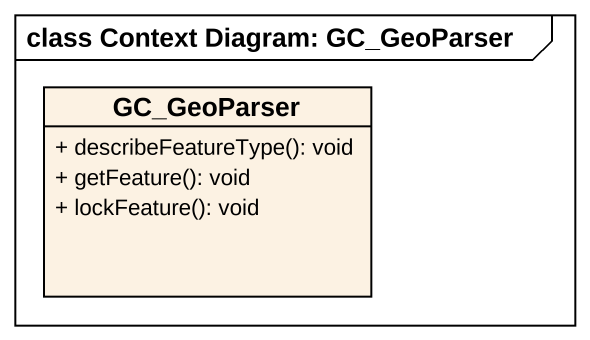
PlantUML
@startuml
mainframe class Context Diagram: GC_GeoParser
hide circle
hide empty members
skinparam classAttributeIconSize 0
class GC_GeoParser {
  + describeFeatureType(): void
  + getFeature(): void
  + lockFeature(): void
}
@enduml
